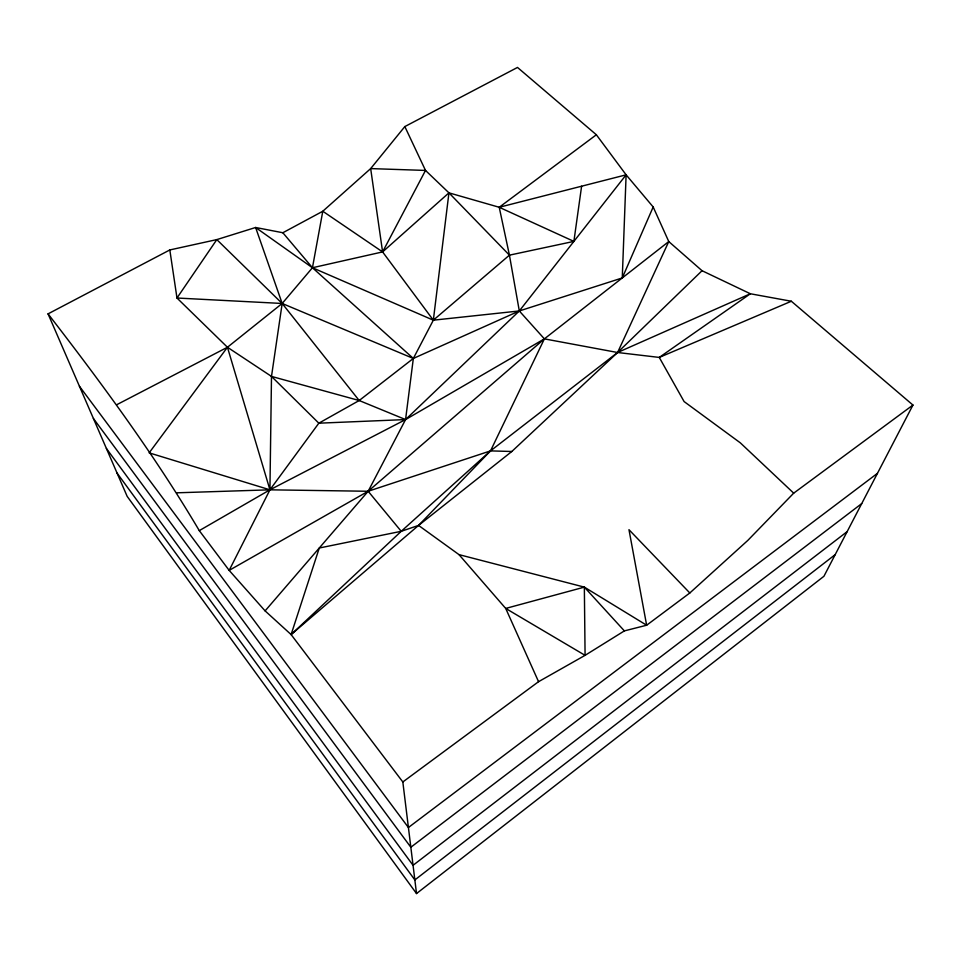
<?xml version="1.0" encoding="UTF-8"?>
<svg xmlns="http://www.w3.org/2000/svg" width="961" height="961" viewBox="0 0 961 961"><rect width="100%" height="100%" fill="white"/><g stroke="black" fill="none" stroke-linecap="round" stroke-linejoin="round"><path stroke-width="1.44" d="M265.104 610.884L229.162 570.378L269.933 489.822L271.495 376.412L282.174 303.472L255.614 227.493L216.814 239.601L169.821 249.944L48.05 313.863L127.164 496.369L416.521 893.562L823.937 576.264L912.95 405.061L791.347 301.249L750.373 293.766L702.047 270.714L668.772 241.559L653.18 206.987L626.116 174.83L596.361 134.768L517.499 67.438L404.833 126.576L370.67 168.595L322.788 211.252L282.846 232.742L255.614 227.493L312.445 267.747L413.338 358.453L405.566 419.573L368.159 491.263L265.104 610.884L291.111 634.572L402.827 781.966L416.521 893.562M48.05 313.863C101.89 383.607 154.397 454.721 199.287 530.628L269.933 489.822L318.836 423.188L359.186 400.521L413.338 358.453L519.312 310.956L622.272 277.945L626.116 174.83L499.227 207.276L448.943 192.849L425.507 170.433L404.833 126.576M791.347 301.249L659.27 357.42L617.587 352.507L544.382 338.873L519.312 310.956L509.426 255.158L448.943 192.849L433.339 320.181L413.338 358.453L282.174 303.472L176.98 298.018L169.821 249.944M282.846 232.742L312.445 267.747L433.339 320.181L509.426 255.158L573.885 241.391L581.609 186.218M116.858 404.653L227.445 347.257L282.174 303.472L312.445 267.747L322.788 211.252L382.598 251.914L433.339 320.181L519.312 310.956L626.116 174.83M912.95 405.061L793.702 493.161L740.318 442.841L684.1 401.566L659.27 357.42L750.373 293.766L617.587 352.507L490.518 450.889L418.552 525.415L291.111 634.572L319.268 548.01L401.23 531.301L418.552 525.415L511.817 451.49L617.587 352.507L702.047 270.714M622.272 277.945L653.18 206.987M617.587 352.507L668.772 241.559L544.382 338.873L368.159 491.263L229.162 570.378L199.287 530.628M793.702 493.161L747.778 540.442L689.818 592.973L646.645 625.227L624.374 630.897L585.081 655.342L538.556 681.685L402.827 781.966M176.788 492.813L269.933 489.822L405.566 419.573L519.312 310.956M291.111 634.572L401.23 531.301L490.518 450.889L544.382 338.873L405.566 419.573L318.836 423.188L271.495 376.412L227.445 347.257L176.98 298.018L216.814 239.601L282.174 303.472L359.186 400.521L405.566 419.573M448.943 192.849L382.598 251.914L312.445 267.747M835.181 554.641L414.852 879.94L117.098 473.148M847.134 531.637L413.05 865.308L106.407 448.499M861.717 503.6L410.84 847.254L93.409 418.515M877.453 473.341L408.413 827.517L79.439 386.274M509.426 255.158L499.227 207.276L596.361 134.768M269.933 489.822L227.445 347.257L149.147 452.859L269.933 489.822L368.159 491.263L490.518 450.889L511.817 451.49M689.818 592.973L628.975 529.691L646.645 625.227L584.348 587.123L505.714 608.433L459.01 554.629L418.552 525.415M459.01 554.629L584.348 587.123L624.374 630.897M271.495 376.412L359.186 400.521M499.227 207.276L573.885 241.391M368.159 491.263L401.23 531.301M538.556 681.685L505.714 608.433L585.081 655.342L584.348 587.123M425.507 170.433L382.598 251.914L370.67 168.595L425.507 170.433"/></g></svg>
